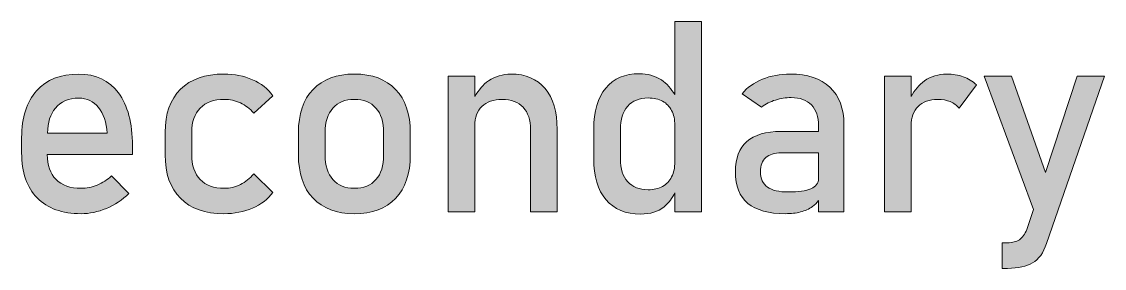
# Model space of a CAD drawing. Header units: inches. Extents: x 25 to 180, y 78 to 199.
# Drawn here: x 71.77 to 78.6, y 158.24 to 159.8 of the extents above; entities that cross this region are included whole.
import ezdxf

# ---------------------------------------------------------------- set-up
doc = ezdxf.new("R2010")
doc.units = ezdxf.units.IN
doc.header["$MEASUREMENT"] = 0

msp = doc.modelspace()

# ---------------------------------------------------------------- hatches: boundary and pattern name
at = {"true_color": 0x231f20}
h = msp.add_hatch(color=250, dxfattribs=at)
h.dxf.hatch_style = 2
edge = h.paths.add_edge_path()
edge.add_spline(control_points=[(75.8916, 159.3353), (75.8678, 159.372), (75.8419, 159.4058), (75.807, 159.4277), (75.7649, 159.4542), (75.7185, 159.4674), (75.6679, 159.4674), (75.5766, 159.4674), (75.5057, 159.437), (75.4554, 159.3762), (75.4051, 159.3154), (75.3799, 159.2294), (75.3799, 159.1183), (75.3799, 159.1183), (75.3799, 158.9293), (75.3799, 158.9293), (75.3799, 158.8187), (75.4056, 158.733), (75.4571, 158.6722), (75.5085, 158.6114), (75.5815, 158.581), (75.6762, 158.581), (75.7367, 158.581), (75.7858, 158.5962), (75.8235, 158.6268), (75.8557, 158.6529), (75.8756, 158.6834), (75.8916, 158.7154), (75.8916, 158.7154), (75.8916, 158.5958), (75.8916, 158.5958), (75.8916, 158.5958), (76.06, 158.5958), (76.06, 158.5958), (76.06, 158.5958), (76.06, 159.7958), (76.06, 159.7958), (76.06, 159.7958), (75.8916, 159.7958), (75.8916, 159.7958), (75.8916, 159.7958), (75.8916, 159.3353), (75.8916, 159.3353)], knot_values=[0, 0, 0, 0, 1, 1, 1, 2, 2, 2, 3, 3, 3, 4, 4, 4, 5, 5, 5, 6, 6, 6, 7, 7, 7, 8, 8, 8, 9, 9, 9, 10, 10, 10, 11, 11, 11, 12, 12, 12, 13, 13, 13, 14, 14, 14, 14], degree=3, periodic=1)
edge = h.paths.add_edge_path()
edge.add_spline(control_points=[(75.8718, 158.8162), (75.8586, 158.7898), (75.8394, 158.7696), (75.8144, 158.7555), (75.7894, 158.7415), (75.759, 158.7345), (75.7232, 158.7345), (75.6676, 158.7345), (75.6246, 158.7514), (75.5941, 158.7852), (75.5635, 158.8191), (75.5483, 158.8671), (75.5483, 158.9293), (75.5483, 158.9293), (75.5483, 159.1158), (75.5483, 159.1158), (75.5483, 159.1785), (75.5635, 159.2272), (75.5941, 159.2619), (75.6246, 159.2965), (75.6676, 159.3139), (75.7232, 159.3139), (75.759, 159.3139), (75.7894, 159.3071), (75.8144, 159.2936), (75.8394, 159.2802), (75.8586, 159.2605), (75.8718, 159.2346), (75.885, 159.2088), (75.8916, 159.1777), (75.8916, 159.1414), (75.8916, 159.1414), (75.8916, 158.9111), (75.8916, 158.9111), (75.8916, 158.8742), (75.885, 158.8426), (75.8718, 158.8162)], knot_values=[0, 0, 0, 0, 1, 1, 1, 2, 2, 2, 3, 3, 3, 4, 4, 4, 5, 5, 5, 6, 6, 6, 7, 7, 7, 8, 8, 8, 9, 9, 9, 10, 10, 10, 11, 11, 11, 12, 12, 12, 12], degree=3, periodic=1)
h = msp.add_hatch(color=250, dxfattribs=at)
h.dxf.hatch_style = 2
edge = h.paths.add_edge_path()
edge.add_spline(control_points=[(72.1274, 159.4649), (72.0129, 159.4649), (71.9242, 159.43), (71.8612, 159.3601), (71.7982, 159.2902), (71.7667, 159.1914), (71.7667, 159.0638), (71.7667, 159.0638), (71.7667, 158.9672), (71.7667, 158.9672), (71.7667, 158.8445), (71.7994, 158.7499), (71.8649, 158.6833), (71.9304, 158.6167), (72.0228, 158.5835), (72.1422, 158.5835), (72.1956, 158.5835), (72.2487, 158.5946), (72.3015, 158.6169), (72.3543, 158.6392), (72.4019, 158.6707), (72.4443, 158.7114), (72.4443, 158.7114), (72.3337, 158.822), (72.3337, 158.822), (72.3073, 158.7972), (72.2773, 158.7779), (72.2437, 158.7642), (72.2101, 158.7505), (72.1763, 158.7436), (72.1422, 158.7436), (72.074, 158.7436), (72.021, 158.7626), (71.9833, 158.8005), (71.9471, 158.837), (71.9294, 158.8896), (71.9279, 158.9565), (71.9279, 158.9565), (72.4666, 158.9565), (72.4666, 158.9565), (72.4666, 158.9565), (72.4666, 159.0126), (72.4666, 159.0126), (72.4666, 159.1557), (72.437, 159.2668), (72.3778, 159.346), (72.3187, 159.4253), (72.2352, 159.4649), (72.1274, 159.4649)], knot_values=[0, 0, 0, 0, 1, 1, 1, 2, 2, 2, 3, 3, 3, 4, 4, 4, 5, 5, 5, 6, 6, 6, 7, 7, 7, 8, 8, 8, 9, 9, 9, 10, 10, 10, 11, 11, 11, 12, 12, 12, 13, 13, 13, 14, 14, 14, 15, 15, 15, 16, 16, 16, 16], degree=3, periodic=1)
edge = h.paths.add_edge_path()
edge.add_spline(control_points=[(71.9293, 159.0918), (71.9322, 159.1583), (71.9477, 159.2124), (71.9796, 159.2503), (72.0148, 159.2921), (72.0641, 159.313), (72.1274, 159.313), (72.1796, 159.313), (72.2213, 159.2935), (72.2524, 159.2544), (72.2835, 159.2154), (72.3015, 159.1612), (72.3064, 159.0918), (72.3064, 159.0918), (71.9293, 159.0918), (71.9293, 159.0918)], knot_values=[0, 0, 0, 0, 1, 1, 1, 2, 2, 2, 3, 3, 3, 4, 4, 4, 5, 5, 5, 5], degree=3, periodic=1)
h = msp.add_hatch(color=250, dxfattribs=at)
h.dxf.hatch_style = 2
edge = h.paths.add_edge_path()
edge.add_spline(control_points=[(72.8949, 159.2503), (72.9306, 159.2866), (72.981, 159.3048), (73.0459, 159.3048), (73.0817, 159.3048), (73.1158, 159.2973), (73.1483, 159.2825), (73.1807, 159.2676), (73.2088, 159.2465), (73.2324, 159.2189), (73.2324, 159.2189), (73.3538, 159.3279), (73.3538, 159.3279), (73.3219, 159.3719), (73.2789, 159.4057), (73.225, 159.4294), (73.1711, 159.4531), (73.1106, 159.4649), (73.0435, 159.4649), (72.9257, 159.4649), (72.8345, 159.4328), (72.7698, 159.3687), (72.7052, 159.3046), (72.6729, 159.214), (72.6729, 159.0968), (72.6729, 159.0968), (72.6729, 158.9557), (72.6729, 158.9557), (72.6729, 158.8374), (72.7052, 158.7458), (72.7698, 158.6808), (72.8345, 158.6159), (72.9257, 158.5835), (73.0435, 158.5835), (73.11, 158.5835), (73.1704, 158.5951), (73.2246, 158.6185), (73.2788, 158.6419), (73.3219, 158.6751), (73.3538, 158.718), (73.3538, 158.718), (73.2324, 158.8352), (73.2324, 158.8352), (73.2088, 158.806), (73.1807, 158.7835), (73.1483, 158.7675), (73.1158, 158.7516), (73.0817, 158.7436), (73.0459, 158.7436), (72.981, 158.7436), (72.9306, 158.762), (72.8949, 158.7989), (72.8591, 158.8357), (72.8412, 158.888), (72.8412, 158.9557), (72.8412, 158.9557), (72.8412, 159.0968), (72.8412, 159.0968), (72.8412, 159.1628), (72.8591, 159.214), (72.8949, 159.2503)], knot_values=[0, 0, 0, 0, 1, 1, 1, 2, 2, 2, 3, 3, 3, 4, 4, 4, 5, 5, 5, 6, 6, 6, 7, 7, 7, 8, 8, 8, 9, 9, 9, 10, 10, 10, 11, 11, 11, 12, 12, 12, 13, 13, 13, 14, 14, 14, 15, 15, 15, 16, 16, 16, 17, 17, 17, 18, 18, 18, 19, 19, 19, 20, 20, 20, 20], degree=3, periodic=1)
h = msp.add_hatch(color=250, dxfattribs=at)
h.dxf.hatch_style = 2
edge = h.paths.add_edge_path()
edge.add_spline(control_points=[(74.1287, 159.3683), (74.0671, 159.4327), (73.9802, 159.4649), (73.8679, 159.4649), (73.7557, 159.4649), (73.6688, 159.4327), (73.6071, 159.3683), (73.5455, 159.3039), (73.5147, 159.2132), (73.5147, 159.096), (73.5147, 159.096), (73.5147, 158.9565), (73.5147, 158.9565), (73.5147, 158.8382), (73.5455, 158.7464), (73.6071, 158.6812), (73.6688, 158.6161), (73.7557, 158.5835), (73.8679, 158.5835), (73.9802, 158.5835), (74.0671, 158.6158), (74.1287, 158.6804), (74.1903, 158.7451), (74.2212, 158.8363), (74.2212, 158.954), (74.2212, 158.954), (74.2212, 159.096), (74.2212, 159.096), (74.2212, 159.2132), (74.1903, 159.3039), (74.1287, 159.3683)], knot_values=[0, 0, 0, 0, 1, 1, 1, 2, 2, 2, 3, 3, 3, 4, 4, 4, 5, 5, 5, 6, 6, 6, 7, 7, 7, 8, 8, 8, 9, 9, 9, 10, 10, 10, 10], degree=3, periodic=1)
edge = h.paths.add_edge_path()
edge.add_spline(control_points=[(74.0528, 158.954), (74.0528, 158.8874), (74.0367, 158.8357), (74.0045, 158.7989), (73.9723, 158.762), (73.9268, 158.7436), (73.8679, 158.7436), (73.8096, 158.7436), (73.7642, 158.762), (73.7318, 158.7989), (73.6993, 158.8357), (73.6831, 158.8874), (73.6831, 158.954), (73.6831, 158.954), (73.6831, 159.096), (73.6831, 159.096), (73.6831, 159.1626), (73.6993, 159.214), (73.7318, 159.2503), (73.7642, 159.2866), (73.8096, 159.3048), (73.8679, 159.3048), (73.9268, 159.3048), (73.9723, 159.2866), (74.0045, 159.2503), (74.0367, 159.214), (74.0528, 159.1626), (74.0528, 159.096), (74.0528, 159.096), (74.0528, 158.954), (74.0528, 158.954)], knot_values=[0, 0, 0, 0, 1, 1, 1, 2, 2, 2, 3, 3, 3, 4, 4, 4, 5, 5, 5, 6, 6, 6, 7, 7, 7, 8, 8, 8, 9, 9, 9, 10, 10, 10, 10], degree=3, periodic=1)
h = msp.add_hatch(color=250, dxfattribs=at)
h.dxf.hatch_style = 2
edge = h.paths.add_edge_path()
edge.add_spline(control_points=[(74.8566, 159.4649), (74.8049, 159.4649), (74.7578, 159.4509), (74.7151, 159.4228), (74.6796, 159.3994), (74.6531, 159.3629), (74.6289, 159.3232), (74.6289, 159.3232), (74.6289, 159.4525), (74.6289, 159.4525), (74.6289, 159.4525), (74.4605, 159.4525), (74.4605, 159.4525), (74.4605, 159.4525), (74.4605, 158.5958), (74.4605, 158.5958), (74.4605, 158.5958), (74.6289, 158.5958), (74.6289, 158.5958), (74.6289, 158.5958), (74.6289, 159.1381), (74.6289, 159.1381), (74.6289, 159.1909), (74.6439, 159.2319), (74.6738, 159.261), (74.7038, 159.2902), (74.7463, 159.3048), (74.8014, 159.3048), (74.8586, 159.3048), (74.9027, 159.2883), (74.9338, 159.2553), (74.9649, 159.2222), (74.9805, 159.1755), (74.9805, 159.1149), (74.9805, 159.1149), (74.9805, 158.5958), (74.9805, 158.5958), (74.9805, 158.5958), (75.1488, 158.5958), (75.1488, 158.5958), (75.1488, 158.5958), (75.1488, 159.1158), (75.1488, 159.1158), (75.1488, 159.2269), (75.1234, 159.3129), (75.0725, 159.3737), (75.0216, 159.4345), (74.9496, 159.4649), (74.8566, 159.4649)], knot_values=[0, 0, 0, 0, 1, 1, 1, 2, 2, 2, 3, 3, 3, 4, 4, 4, 5, 5, 5, 6, 6, 6, 7, 7, 7, 8, 8, 8, 9, 9, 9, 10, 10, 10, 11, 11, 11, 12, 12, 12, 13, 13, 13, 14, 14, 14, 15, 15, 15, 16, 16, 16, 16], degree=3, periodic=1)
h = msp.add_hatch(color=250, dxfattribs=at)
h.dxf.hatch_style = 2
edge = h.paths.add_edge_path()
edge.add_spline(control_points=[(76.622, 159.4649), (76.5571, 159.4649), (76.498, 159.454), (76.445, 159.4323), (76.3919, 159.4106), (76.3491, 159.3802), (76.3166, 159.3411), (76.3166, 159.3411), (76.4396, 159.2569), (76.4396, 159.2569), (76.4654, 159.2762), (76.4947, 159.2909), (76.5275, 159.3011), (76.5602, 159.3112), (76.5934, 159.3163), (76.6269, 159.3163), (76.682, 159.3163), (76.7245, 159.3008), (76.7544, 159.2697), (76.7844, 159.2386), (76.7994, 159.195), (76.7994, 159.1389), (76.7994, 159.1389), (76.7994, 159.1026), (76.7994, 159.1026), (76.7994, 159.1026), (76.5634, 159.1026), (76.5634, 159.1026), (76.4671, 159.1026), (76.3949, 159.0815), (76.3467, 159.0394), (76.2986, 158.9973), (76.2745, 158.9337), (76.2745, 158.8484), (76.2745, 158.7587), (76.3008, 158.6921), (76.3533, 158.6486), (76.4059, 158.6052), (76.4847, 158.5835), (76.5898, 158.5835), (76.6256, 158.5835), (76.6576, 158.5872), (76.686, 158.5946), (76.7143, 158.602), (76.7395, 158.6132), (76.7615, 158.628), (76.7766, 158.6382), (76.7877, 158.653), (76.7994, 158.6671), (76.7994, 158.6671), (76.7994, 158.5958), (76.7994, 158.5958), (76.7994, 158.5958), (76.9595, 158.5958), (76.9595, 158.5958), (76.9595, 158.5958), (76.9595, 159.1463), (76.9595, 159.1463), (76.9595, 159.2476), (76.9301, 159.326), (76.8712, 159.3815), (76.8124, 159.4371), (76.7293, 159.4649), (76.622, 159.4649)], knot_values=[0, 0, 0, 0, 1, 1, 1, 2, 2, 2, 3, 3, 3, 4, 4, 4, 5, 5, 5, 6, 6, 6, 7, 7, 7, 8, 8, 8, 9, 9, 9, 10, 10, 10, 11, 11, 11, 12, 12, 12, 13, 13, 13, 14, 14, 14, 15, 15, 15, 16, 16, 16, 17, 17, 17, 18, 18, 18, 19, 19, 19, 20, 20, 20, 21, 21, 21, 21], degree=3, periodic=1)
edge = h.paths.add_edge_path()
edge.add_spline(control_points=[(76.7516, 158.7411), (76.7196, 158.7273), (76.6718, 158.7205), (76.608, 158.7205), (76.5496, 158.7205), (76.5059, 158.7309), (76.4767, 158.7518), (76.4476, 158.7727), (76.433, 158.8049), (76.433, 158.8484), (76.433, 158.8885), (76.444, 158.9184), (76.466, 158.9379), (76.488, 158.9575), (76.5208, 158.9672), (76.5642, 158.9672), (76.5642, 158.9672), (76.7994, 158.9672), (76.7994, 158.9672), (76.7994, 158.9672), (76.7994, 158.8055), (76.7994, 158.8055), (76.7994, 158.7763), (76.7835, 158.7548), (76.7516, 158.7411)], knot_values=[0, 0, 0, 0, 1, 1, 1, 2, 2, 2, 3, 3, 3, 4, 4, 4, 5, 5, 5, 6, 6, 6, 7, 7, 7, 8, 8, 8, 8], degree=3, periodic=1)
h = msp.add_hatch(color=250, dxfattribs=at)
h.dxf.hatch_style = 2
edge = h.paths.add_edge_path()
edge.add_spline(control_points=[(77.6074, 159.4649), (77.5568, 159.4649), (77.5104, 159.4506), (77.4683, 159.422), (77.4334, 159.3982), (77.4075, 159.3623), (77.3838, 159.3233), (77.3838, 159.3233), (77.3838, 159.4525), (77.3838, 159.4525), (77.3838, 159.4525), (77.2154, 159.4525), (77.2154, 159.4525), (77.2154, 159.4525), (77.2154, 158.5958), (77.2154, 158.5958), (77.2154, 158.5958), (77.3838, 158.5958), (77.3838, 158.5958), (77.3838, 158.5958), (77.3838, 159.1381), (77.3838, 159.1381), (77.3838, 159.1903), (77.3985, 159.2312), (77.4279, 159.2606), (77.4573, 159.2901), (77.4987, 159.3048), (77.5521, 159.3048), (77.5818, 159.3048), (77.608, 159.3001), (77.6305, 159.2908), (77.6531, 159.2814), (77.6718, 159.2676), (77.6866, 159.2495), (77.6866, 159.2495), (77.7964, 159.398), (77.7964, 159.398), (77.7728, 159.42), (77.7451, 159.4367), (77.7135, 159.448), (77.6818, 159.4592), (77.6465, 159.4649), (77.6074, 159.4649)], knot_values=[0, 0, 0, 0, 1, 1, 1, 2, 2, 2, 3, 3, 3, 4, 4, 4, 5, 5, 5, 6, 6, 6, 7, 7, 7, 8, 8, 8, 9, 9, 9, 10, 10, 10, 11, 11, 11, 12, 12, 12, 13, 13, 13, 14, 14, 14, 14], degree=3, periodic=1)
h = msp.add_hatch(color=250, dxfattribs=at)
h.dxf.hatch_style = 2
edge = h.paths.add_edge_path()
edge.add_spline(control_points=[(78.4327, 159.4525), (78.4327, 159.4525), (78.2332, 158.8429), (78.2332, 158.8429), (78.2332, 158.8429), (78.0176, 159.4525), (78.0176, 159.4525), (78.0176, 159.4525), (77.8459, 159.4525), (77.8459, 159.4525), (77.8459, 159.4525), (78.1567, 158.6094), (78.1567, 158.6094), (78.1567, 158.6094), (78.1158, 158.4844), (78.1158, 158.4844), (78.102, 158.4536), (78.086, 158.4319), (78.0675, 158.4192), (78.0491, 158.4066), (78.0242, 158.4002), (77.9928, 158.4002), (77.9928, 158.4002), (77.959, 158.4002), (77.959, 158.4002), (77.959, 158.4002), (77.959, 158.2385), (77.959, 158.2385), (77.959, 158.2385), (77.9928, 158.2385), (77.9928, 158.2385), (78.0599, 158.2385), (78.1128, 158.2499), (78.1513, 158.2727), (78.1898, 158.2955), (78.2192, 158.3364), (78.2396, 158.3953), (78.2396, 158.3953), (78.6044, 159.4525), (78.6044, 159.4525), (78.6044, 159.4525), (78.4327, 159.4525), (78.4327, 159.4525)], knot_values=[0, 0, 0, 0, 1, 1, 1, 2, 2, 2, 3, 3, 3, 4, 4, 4, 5, 5, 5, 6, 6, 6, 7, 7, 7, 8, 8, 8, 9, 9, 9, 10, 10, 10, 11, 11, 11, 12, 12, 12, 13, 13, 13, 14, 14, 14, 14], degree=3, periodic=1)

# ---------------------------------------------------------------- linework, layer by layer
at = {"lineweight": 0}
for points, knots in [([(75.8916, 159.3353), (75.8678, 159.372), (75.8419, 159.4058), (75.807, 159.4277), (75.7649, 159.4542), (75.7185, 159.4674), (75.6679, 159.4674), (75.5766, 159.4674), (75.5057, 159.437), (75.4554, 159.3762), (75.4051, 159.3154), (75.3799, 159.2294), (75.3799, 159.1183), (75.3799, 159.1183), (75.3799, 158.9293), (75.3799, 158.9293), (75.3799, 158.8187), (75.4056, 158.733), (75.4571, 158.6722), (75.5085, 158.6114), (75.5815, 158.581), (75.6762, 158.581), (75.7367, 158.581), (75.7858, 158.5962), (75.8235, 158.6268), (75.8557, 158.6529), (75.8756, 158.6834), (75.8916, 158.7154), (75.8916, 158.7154), (75.8916, 158.5958), (75.8916, 158.5958), (75.8916, 158.5958), (76.06, 158.5958), (76.06, 158.5958), (76.06, 158.5958), (76.06, 159.7958), (76.06, 159.7958), (76.06, 159.7958), (75.8916, 159.7958), (75.8916, 159.7958), (75.8916, 159.7958), (75.8916, 159.3353), (75.8916, 159.3353)], [0, 0, 0, 0, 1, 1, 1, 2, 2, 2, 3, 3, 3, 4, 4, 4, 5, 5, 5, 6, 6, 6, 7, 7, 7, 8, 8, 8, 9, 9, 9, 10, 10, 10, 11, 11, 11, 12, 12, 12, 13, 13, 13, 14, 14, 14, 14]), ([(72.1274, 159.4649), (72.0129, 159.4649), (71.9242, 159.43), (71.8612, 159.3601), (71.7982, 159.2902), (71.7667, 159.1914), (71.7667, 159.0638), (71.7667, 159.0638), (71.7667, 158.9672), (71.7667, 158.9672), (71.7667, 158.8445), (71.7994, 158.7499), (71.8649, 158.6833), (71.9304, 158.6167), (72.0228, 158.5835), (72.1422, 158.5835), (72.1956, 158.5835), (72.2487, 158.5946), (72.3015, 158.6169), (72.3543, 158.6392), (72.4019, 158.6707), (72.4443, 158.7114), (72.4443, 158.7114), (72.3337, 158.822), (72.3337, 158.822), (72.3073, 158.7972), (72.2773, 158.7779), (72.2437, 158.7642), (72.2101, 158.7505), (72.1763, 158.7436), (72.1422, 158.7436), (72.074, 158.7436), (72.021, 158.7626), (71.9833, 158.8005), (71.9471, 158.837), (71.9294, 158.8896), (71.9279, 158.9565), (71.9279, 158.9565), (72.4666, 158.9565), (72.4666, 158.9565), (72.4666, 158.9565), (72.4666, 159.0126), (72.4666, 159.0126), (72.4666, 159.1557), (72.437, 159.2668), (72.3778, 159.346), (72.3187, 159.4253), (72.2352, 159.4649), (72.1274, 159.4649)], [0, 0, 0, 0, 1, 1, 1, 2, 2, 2, 3, 3, 3, 4, 4, 4, 5, 5, 5, 6, 6, 6, 7, 7, 7, 8, 8, 8, 9, 9, 9, 10, 10, 10, 11, 11, 11, 12, 12, 12, 13, 13, 13, 14, 14, 14, 15, 15, 15, 16, 16, 16, 16]), ([(72.8949, 159.2503), (72.9306, 159.2866), (72.981, 159.3048), (73.0459, 159.3048), (73.0817, 159.3048), (73.1158, 159.2973), (73.1483, 159.2825), (73.1807, 159.2676), (73.2088, 159.2465), (73.2324, 159.2189), (73.2324, 159.2189), (73.3538, 159.3279), (73.3538, 159.3279), (73.3219, 159.3719), (73.2789, 159.4057), (73.225, 159.4294), (73.1711, 159.4531), (73.1106, 159.4649), (73.0435, 159.4649), (72.9257, 159.4649), (72.8345, 159.4328), (72.7698, 159.3687), (72.7052, 159.3046), (72.6729, 159.214), (72.6729, 159.0968), (72.6729, 159.0968), (72.6729, 158.9557), (72.6729, 158.9557), (72.6729, 158.8374), (72.7052, 158.7458), (72.7698, 158.6808), (72.8345, 158.6159), (72.9257, 158.5835), (73.0435, 158.5835), (73.11, 158.5835), (73.1704, 158.5951), (73.2246, 158.6185), (73.2788, 158.6419), (73.3219, 158.6751), (73.3538, 158.718), (73.3538, 158.718), (73.2324, 158.8352), (73.2324, 158.8352), (73.2088, 158.806), (73.1807, 158.7835), (73.1483, 158.7675), (73.1158, 158.7516), (73.0817, 158.7436), (73.0459, 158.7436), (72.981, 158.7436), (72.9306, 158.762), (72.8949, 158.7989), (72.8591, 158.8357), (72.8412, 158.888), (72.8412, 158.9557), (72.8412, 158.9557), (72.8412, 159.0968), (72.8412, 159.0968), (72.8412, 159.1628), (72.8591, 159.214), (72.8949, 159.2503)], [0, 0, 0, 0, 1, 1, 1, 2, 2, 2, 3, 3, 3, 4, 4, 4, 5, 5, 5, 6, 6, 6, 7, 7, 7, 8, 8, 8, 9, 9, 9, 10, 10, 10, 11, 11, 11, 12, 12, 12, 13, 13, 13, 14, 14, 14, 15, 15, 15, 16, 16, 16, 17, 17, 17, 18, 18, 18, 19, 19, 19, 20, 20, 20, 20]), ([(74.1287, 159.3683), (74.0671, 159.4327), (73.9802, 159.4649), (73.8679, 159.4649), (73.7557, 159.4649), (73.6688, 159.4327), (73.6071, 159.3683), (73.5455, 159.3039), (73.5147, 159.2132), (73.5147, 159.096), (73.5147, 159.096), (73.5147, 158.9565), (73.5147, 158.9565), (73.5147, 158.8382), (73.5455, 158.7464), (73.6071, 158.6812), (73.6688, 158.6161), (73.7557, 158.5835), (73.8679, 158.5835), (73.9802, 158.5835), (74.0671, 158.6158), (74.1287, 158.6804), (74.1903, 158.7451), (74.2212, 158.8363), (74.2212, 158.954), (74.2212, 158.954), (74.2212, 159.096), (74.2212, 159.096), (74.2212, 159.2132), (74.1903, 159.3039), (74.1287, 159.3683)], [0, 0, 0, 0, 1, 1, 1, 2, 2, 2, 3, 3, 3, 4, 4, 4, 5, 5, 5, 6, 6, 6, 7, 7, 7, 8, 8, 8, 9, 9, 9, 10, 10, 10, 10]), ([(74.8566, 159.4649), (74.8049, 159.4649), (74.7578, 159.4509), (74.7151, 159.4228), (74.6796, 159.3994), (74.6531, 159.3629), (74.6289, 159.3232), (74.6289, 159.3232), (74.6289, 159.4525), (74.6289, 159.4525), (74.6289, 159.4525), (74.4605, 159.4525), (74.4605, 159.4525), (74.4605, 159.4525), (74.4605, 158.5958), (74.4605, 158.5958), (74.4605, 158.5958), (74.6289, 158.5958), (74.6289, 158.5958), (74.6289, 158.5958), (74.6289, 159.1381), (74.6289, 159.1381), (74.6289, 159.1909), (74.6439, 159.2319), (74.6738, 159.261), (74.7038, 159.2902), (74.7463, 159.3048), (74.8014, 159.3048), (74.8586, 159.3048), (74.9027, 159.2883), (74.9338, 159.2553), (74.9649, 159.2222), (74.9805, 159.1755), (74.9805, 159.1149), (74.9805, 159.1149), (74.9805, 158.5958), (74.9805, 158.5958), (74.9805, 158.5958), (75.1488, 158.5958), (75.1488, 158.5958), (75.1488, 158.5958), (75.1488, 159.1158), (75.1488, 159.1158), (75.1488, 159.2269), (75.1234, 159.3129), (75.0725, 159.3737), (75.0216, 159.4345), (74.9496, 159.4649), (74.8566, 159.4649)], [0, 0, 0, 0, 1, 1, 1, 2, 2, 2, 3, 3, 3, 4, 4, 4, 5, 5, 5, 6, 6, 6, 7, 7, 7, 8, 8, 8, 9, 9, 9, 10, 10, 10, 11, 11, 11, 12, 12, 12, 13, 13, 13, 14, 14, 14, 15, 15, 15, 16, 16, 16, 16]), ([(76.622, 159.4649), (76.5571, 159.4649), (76.498, 159.454), (76.445, 159.4323), (76.3919, 159.4106), (76.3491, 159.3802), (76.3166, 159.3411), (76.3166, 159.3411), (76.4396, 159.2569), (76.4396, 159.2569), (76.4654, 159.2762), (76.4947, 159.2909), (76.5275, 159.3011), (76.5602, 159.3112), (76.5934, 159.3163), (76.6269, 159.3163), (76.682, 159.3163), (76.7245, 159.3008), (76.7544, 159.2697), (76.7844, 159.2386), (76.7994, 159.195), (76.7994, 159.1389), (76.7994, 159.1389), (76.7994, 159.1026), (76.7994, 159.1026), (76.7994, 159.1026), (76.5634, 159.1026), (76.5634, 159.1026), (76.4671, 159.1026), (76.3949, 159.0815), (76.3467, 159.0394), (76.2986, 158.9973), (76.2745, 158.9337), (76.2745, 158.8484), (76.2745, 158.7587), (76.3008, 158.6921), (76.3533, 158.6486), (76.4059, 158.6052), (76.4847, 158.5835), (76.5898, 158.5835), (76.6256, 158.5835), (76.6576, 158.5872), (76.686, 158.5946), (76.7143, 158.602), (76.7395, 158.6132), (76.7615, 158.628), (76.7766, 158.6382), (76.7877, 158.653), (76.7994, 158.6671), (76.7994, 158.6671), (76.7994, 158.5958), (76.7994, 158.5958), (76.7994, 158.5958), (76.9595, 158.5958), (76.9595, 158.5958), (76.9595, 158.5958), (76.9595, 159.1463), (76.9595, 159.1463), (76.9595, 159.2476), (76.9301, 159.326), (76.8712, 159.3815), (76.8124, 159.4371), (76.7293, 159.4649), (76.622, 159.4649)], [0, 0, 0, 0, 1, 1, 1, 2, 2, 2, 3, 3, 3, 4, 4, 4, 5, 5, 5, 6, 6, 6, 7, 7, 7, 8, 8, 8, 9, 9, 9, 10, 10, 10, 11, 11, 11, 12, 12, 12, 13, 13, 13, 14, 14, 14, 15, 15, 15, 16, 16, 16, 17, 17, 17, 18, 18, 18, 19, 19, 19, 20, 20, 20, 21, 21, 21, 21]), ([(77.6074, 159.4649), (77.5568, 159.4649), (77.5104, 159.4506), (77.4683, 159.422), (77.4334, 159.3982), (77.4075, 159.3623), (77.3838, 159.3233), (77.3838, 159.3233), (77.3838, 159.4525), (77.3838, 159.4525), (77.3838, 159.4525), (77.2154, 159.4525), (77.2154, 159.4525), (77.2154, 159.4525), (77.2154, 158.5958), (77.2154, 158.5958), (77.2154, 158.5958), (77.3838, 158.5958), (77.3838, 158.5958), (77.3838, 158.5958), (77.3838, 159.1381), (77.3838, 159.1381), (77.3838, 159.1903), (77.3985, 159.2312), (77.4279, 159.2606), (77.4573, 159.2901), (77.4987, 159.3048), (77.5521, 159.3048), (77.5818, 159.3048), (77.608, 159.3001), (77.6305, 159.2908), (77.6531, 159.2814), (77.6718, 159.2676), (77.6866, 159.2495), (77.6866, 159.2495), (77.7964, 159.398), (77.7964, 159.398), (77.7728, 159.42), (77.7451, 159.4367), (77.7135, 159.448), (77.6818, 159.4592), (77.6465, 159.4649), (77.6074, 159.4649)], [0, 0, 0, 0, 1, 1, 1, 2, 2, 2, 3, 3, 3, 4, 4, 4, 5, 5, 5, 6, 6, 6, 7, 7, 7, 8, 8, 8, 9, 9, 9, 10, 10, 10, 11, 11, 11, 12, 12, 12, 13, 13, 13, 14, 14, 14, 14]), ([(78.4327, 159.4525), (78.4327, 159.4525), (78.2332, 158.8429), (78.2332, 158.8429), (78.2332, 158.8429), (78.0176, 159.4525), (78.0176, 159.4525), (78.0176, 159.4525), (77.8459, 159.4525), (77.8459, 159.4525), (77.8459, 159.4525), (78.1567, 158.6094), (78.1567, 158.6094), (78.1567, 158.6094), (78.1158, 158.4844), (78.1158, 158.4844), (78.102, 158.4536), (78.086, 158.4319), (78.0675, 158.4192), (78.0491, 158.4066), (78.0242, 158.4002), (77.9928, 158.4002), (77.9928, 158.4002), (77.959, 158.4002), (77.959, 158.4002), (77.959, 158.4002), (77.959, 158.2385), (77.959, 158.2385), (77.959, 158.2385), (77.9928, 158.2385), (77.9928, 158.2385), (78.0599, 158.2385), (78.1128, 158.2499), (78.1513, 158.2727), (78.1898, 158.2955), (78.2192, 158.3364), (78.2396, 158.3953), (78.2396, 158.3953), (78.6044, 159.4525), (78.6044, 159.4525), (78.6044, 159.4525), (78.4327, 159.4525), (78.4327, 159.4525)], [0, 0, 0, 0, 1, 1, 1, 2, 2, 2, 3, 3, 3, 4, 4, 4, 5, 5, 5, 6, 6, 6, 7, 7, 7, 8, 8, 8, 9, 9, 9, 10, 10, 10, 11, 11, 11, 12, 12, 12, 13, 13, 13, 14, 14, 14, 14]), ([(71.9293, 159.0918), (71.9322, 159.1583), (71.9477, 159.2124), (71.9796, 159.2503), (72.0148, 159.2921), (72.0641, 159.313), (72.1274, 159.313), (72.1796, 159.313), (72.2213, 159.2935), (72.2524, 159.2544), (72.2835, 159.2154), (72.3015, 159.1612), (72.3064, 159.0918), (72.3064, 159.0918), (71.9293, 159.0918), (71.9293, 159.0918)], [0, 0, 0, 0, 1, 1, 1, 2, 2, 2, 3, 3, 3, 4, 4, 4, 5, 5, 5, 5]), ([(74.0528, 158.954), (74.0528, 158.8874), (74.0367, 158.8357), (74.0045, 158.7989), (73.9723, 158.762), (73.9268, 158.7436), (73.8679, 158.7436), (73.8096, 158.7436), (73.7642, 158.762), (73.7318, 158.7989), (73.6993, 158.8357), (73.6831, 158.8874), (73.6831, 158.954), (73.6831, 158.954), (73.6831, 159.096), (73.6831, 159.096), (73.6831, 159.1626), (73.6993, 159.214), (73.7318, 159.2503), (73.7642, 159.2866), (73.8096, 159.3048), (73.8679, 159.3048), (73.9268, 159.3048), (73.9723, 159.2866), (74.0045, 159.2503), (74.0367, 159.214), (74.0528, 159.1626), (74.0528, 159.096), (74.0528, 159.096), (74.0528, 158.954), (74.0528, 158.954)], [0, 0, 0, 0, 1, 1, 1, 2, 2, 2, 3, 3, 3, 4, 4, 4, 5, 5, 5, 6, 6, 6, 7, 7, 7, 8, 8, 8, 9, 9, 9, 10, 10, 10, 10]), ([(75.8718, 158.8162), (75.8586, 158.7898), (75.8394, 158.7696), (75.8144, 158.7555), (75.7894, 158.7415), (75.759, 158.7345), (75.7232, 158.7345), (75.6676, 158.7345), (75.6246, 158.7514), (75.5941, 158.7852), (75.5635, 158.8191), (75.5483, 158.8671), (75.5483, 158.9293), (75.5483, 158.9293), (75.5483, 159.1158), (75.5483, 159.1158), (75.5483, 159.1785), (75.5635, 159.2272), (75.5941, 159.2619), (75.6246, 159.2965), (75.6676, 159.3139), (75.7232, 159.3139), (75.759, 159.3139), (75.7894, 159.3071), (75.8144, 159.2936), (75.8394, 159.2802), (75.8586, 159.2605), (75.8718, 159.2346), (75.885, 159.2088), (75.8916, 159.1777), (75.8916, 159.1414), (75.8916, 159.1414), (75.8916, 158.9111), (75.8916, 158.9111), (75.8916, 158.8742), (75.885, 158.8426), (75.8718, 158.8162)], [0, 0, 0, 0, 1, 1, 1, 2, 2, 2, 3, 3, 3, 4, 4, 4, 5, 5, 5, 6, 6, 6, 7, 7, 7, 8, 8, 8, 9, 9, 9, 10, 10, 10, 11, 11, 11, 12, 12, 12, 12]), ([(76.7516, 158.7411), (76.7196, 158.7273), (76.6718, 158.7205), (76.608, 158.7205), (76.5496, 158.7205), (76.5059, 158.7309), (76.4767, 158.7518), (76.4476, 158.7727), (76.433, 158.8049), (76.433, 158.8484), (76.433, 158.8885), (76.444, 158.9184), (76.466, 158.9379), (76.488, 158.9575), (76.5208, 158.9672), (76.5642, 158.9672), (76.5642, 158.9672), (76.7994, 158.9672), (76.7994, 158.9672), (76.7994, 158.9672), (76.7994, 158.8055), (76.7994, 158.8055), (76.7994, 158.7763), (76.7835, 158.7548), (76.7516, 158.7411)], [0, 0, 0, 0, 1, 1, 1, 2, 2, 2, 3, 3, 3, 4, 4, 4, 5, 5, 5, 6, 6, 6, 7, 7, 7, 8, 8, 8, 8])]:
    msp.add_open_spline(points, degree=3, knots=knots, dxfattribs=at)

doc.saveas('drawing.dxf')
